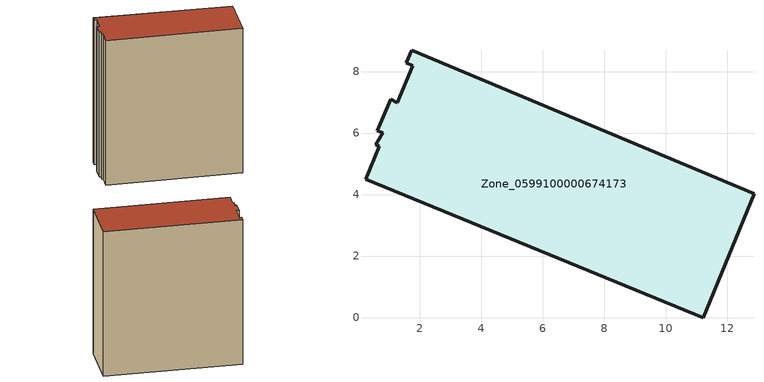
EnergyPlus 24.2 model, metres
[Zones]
Zone_0599100000674173
 floor ground (C_G): 0.8,6.01 0.63,6.08 1.06,7.1 1.27,6.99 1.77,8.2 1.56,8.28 1.74,8.69 12.87,4.03 11.23,0 0.24,4.49 0.69,5.57 0.56,5.62 z0
 wall outside (C_F): 11.23,0 12.87,4.03 1.74,8.69 1.56,8.28 1.77,8.2 1.27,6.99 1.06,7.1 0.63,6.08 0.8,6.01 0.56,5.62 0.69,5.57 0.24,4.49 11.23,0 z0:13.7
 roof outside (C_R): 0.63,6.08 0.8,6.01 0.56,5.62 0.69,5.57 0.24,4.49 11.23,0 12.87,4.03 1.74,8.69 1.56,8.28 1.77,8.2 1.27,6.99 1.06,7.1 z13.7
[BUILDING]
Pand.0599100000674173: North Axis=0; Terrain=City; Loads Convergence Tolerance Value=0.04; Temperature Convergence Tolerance Value=0.4; Solar Distribution=FullExterior; Maximum Number of Warmup Days=25; Minimum Number of Warmup Days=1
[Site:Location]
Rotterdam.The.Hague.AP_ZH_NLD Design_Conditions: Latitude=51.96; Longitude=4.45; Time Zone=1; Elevation=-4.5
[SITE:GROUNDTEMPERATURE:BUILDINGSURFACE]
18, 18, 18, 18, 18, 18, 18, 18, 18, 18, 18, 18
[MATERIAL] Thermal Absorptance=0.9; Solar Absorptance=0.7; Visible Absorptance=0.7
Name | Roughness | Thickness | Conductivity | Density | Specific Heat
G.TI.1946 | MediumSmooth | 0.15 | 1 | 540 | 1210
F.TI.1946 | Rough | 0.3 | 0.857143 | 1920 | 840
R.TI.1946 | MediumRough | 0.2 | 0.1 | 1500 | 1000
[CONSTRUCTION]
C_G: G.TI.1946
C_F: F.TI.1946
C_R: R.TI.1946
[ZONE]
Zone_0599100000674173: Type=1; Multiplier=1; Ceiling Height=Autocalculate; Volume=Autocalculate; Floor Area=autocalculate; Part of Total Floor Area=Yes
[ZONEINFILTRATION:DESIGNFLOWRATE]
Infil_Zone_0599100000674173: Zone or ZoneList or Space or SpaceList=Zone_0599100000674173; Schedule=AlwaysOn; Design Flow Rate Calculation Method=Flow/Area; Flow Rate per Floor Area=0.003; Constant Term Coefficient=1; Temperature Term Coefficient=0; Velocity Term Coefficient=0; Velocity Squared Term Coefficient=0
[HVACTEMPLATE:ZONE:IDEALLOADSAIRSYSTEM]
Zone_0599100000674173: Maximum Heating Supply Air Temperature=50; Minimum Cooling Supply Air Temperature=13; Maximum Heating Supply Air Humidity Ratio=0.0156; Minimum Cooling Supply Air Humidity Ratio=0.0077; Heating Limit=NoLimit; Cooling Limit=NoLimit; Dehumidification Control Type=ConstantSensibleHeatRatio; Cooling Sensible Heat Ratio=0.7; Dehumidification Setpoint=60; Humidification Control Type=None; Humidification Setpoint=30; Outdoor Air Method=None; Outdoor Air Flow Rate per Person=0.00944; Outdoor Air Flow Rate per Zone Floor Area=0; Outdoor Air Flow Rate per Zone=0; Demand Controlled Ventilation Type=None; Outdoor Air Economizer Type=NoEconomizer; Heat Recovery Type=None; Sensible Heat Recovery Effectiveness=0.7; Latent Heat Recovery Effectiveness=0.65
[ZONECONTROL:THERMOSTAT]
ThermostatControl_Zone_0599100000674173: Zone or ZoneList=Zone_0599100000674173; Control Type Schedule=DualSetpointControlType; Control 1=Thermostat_Zone_0599100000674173; Temperature Difference Between Cutout And Setpoint=0
[THERMOSTATSETPOINT:DUALSETPOINT]
Thermostat_Zone_0599100000674173: Heating Setpoint Temperature Schedule=HeatingSetpoint_Zone_0599100000674173; Cooling Setpoint Temperature Schedule=CoolingSetpoint_Zone_0599100000674173
[SCHEDULE:COMPACT]
HeatingSetpoint_Zone_0599100000674173: Through: 12/31, For: AllDays, Until: 24:00, 21
CoolingSetpoint_Zone_0599100000674173: Through: 12/31, For: AllDays, Until: 24:00, 24
DualSetpointControlType: Through: 12/31, For: AllDays, Until: 24:00, 4
AlwaysOn: Through: 12/31, For: AllDays, Until: 24:00, 1
